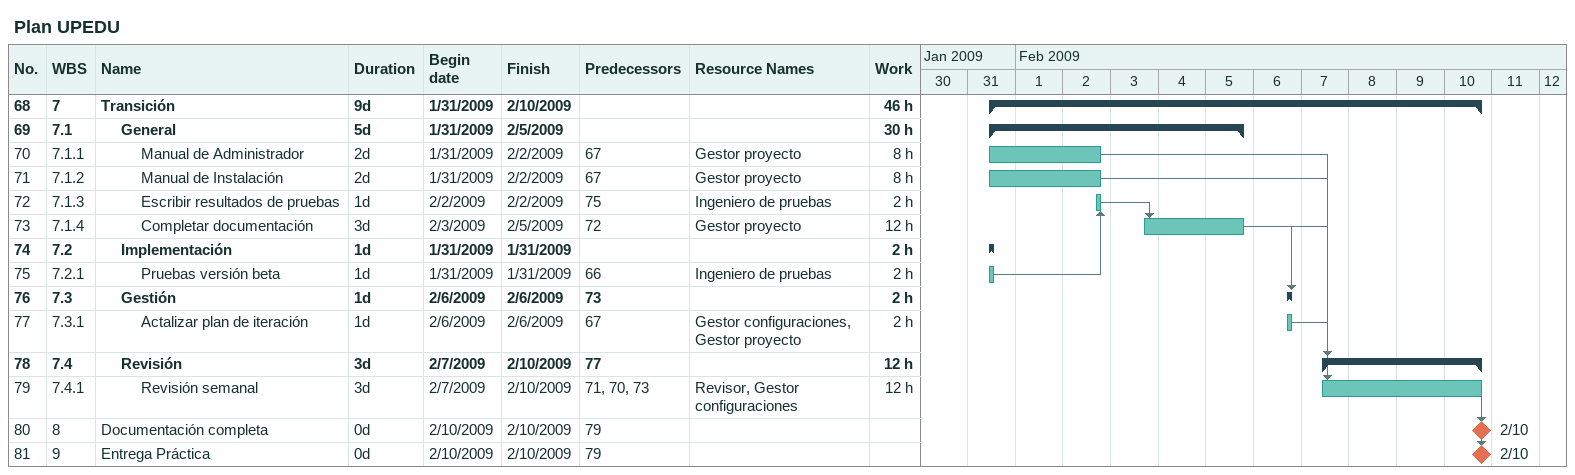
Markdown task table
Plan UPEDU

| ID | WBS | Task | Duration | Start | Finish | Predecessors | Resources | Work (h) |
|---|---|---|---|---|---|---|---|---|
| 68 | 7 | **Transición** | 9d | 2009-01-31 | 2009-02-10 |  |  | 46 |
| 69 | 7.1 | **General** | 5d | 2009-01-31 | 2009-02-05 |  |  | 30 |
| 70 | 7.1.1 | Manual de Administrador | 2d | 2009-01-31 | 2009-02-02 | 67 | Gestor proyecto | 8 |
| 71 | 7.1.2 | Manual de Instalación | 2d | 2009-01-31 | 2009-02-02 | 67 | Gestor proyecto | 8 |
| 72 | 7.1.3 | Escribir resultados de pruebas | 1d | 2009-02-02 | 2009-02-02 | 75 | Ingeniero de pruebas | 2 |
| 73 | 7.1.4 | Completar documentación | 3d | 2009-02-03 | 2009-02-05 | 72 | Gestor proyecto | 12 |
| 74 | 7.2 | **Implementación** | 1d | 2009-01-31 | 2009-01-31 |  |  | 2 |
| 75 | 7.2.1 | Pruebas versión beta | 1d | 2009-01-31 | 2009-01-31 | 66 | Ingeniero de pruebas | 2 |
| 76 | 7.3 | **Gestión** | 1d | 2009-02-06 | 2009-02-06 | 73 |  | 2 |
| 77 | 7.3.1 | Actalizar plan de iteración | 1d | 2009-02-06 | 2009-02-06 | 67 | Gestor configuraciones, Gestor proyecto | 2 |
| 78 | 7.4 | **Revisión** | 3d | 2009-02-07 | 2009-02-10 | 77 |  | 12 |
| 79 | 7.4.1 | Revisión semanal | 3d | 2009-02-07 | 2009-02-10 | 71, 70, 73 | Revisor, Gestor configuraciones | 12 |
| 80 | 8 | Documentación completa | 0d | 2009-02-10 | 2009-02-10 | 79 |  |  |
| 81 | 9 | Entrega Práctica | 0d | 2009-02-10 | 2009-02-10 | 79 |  |  |
